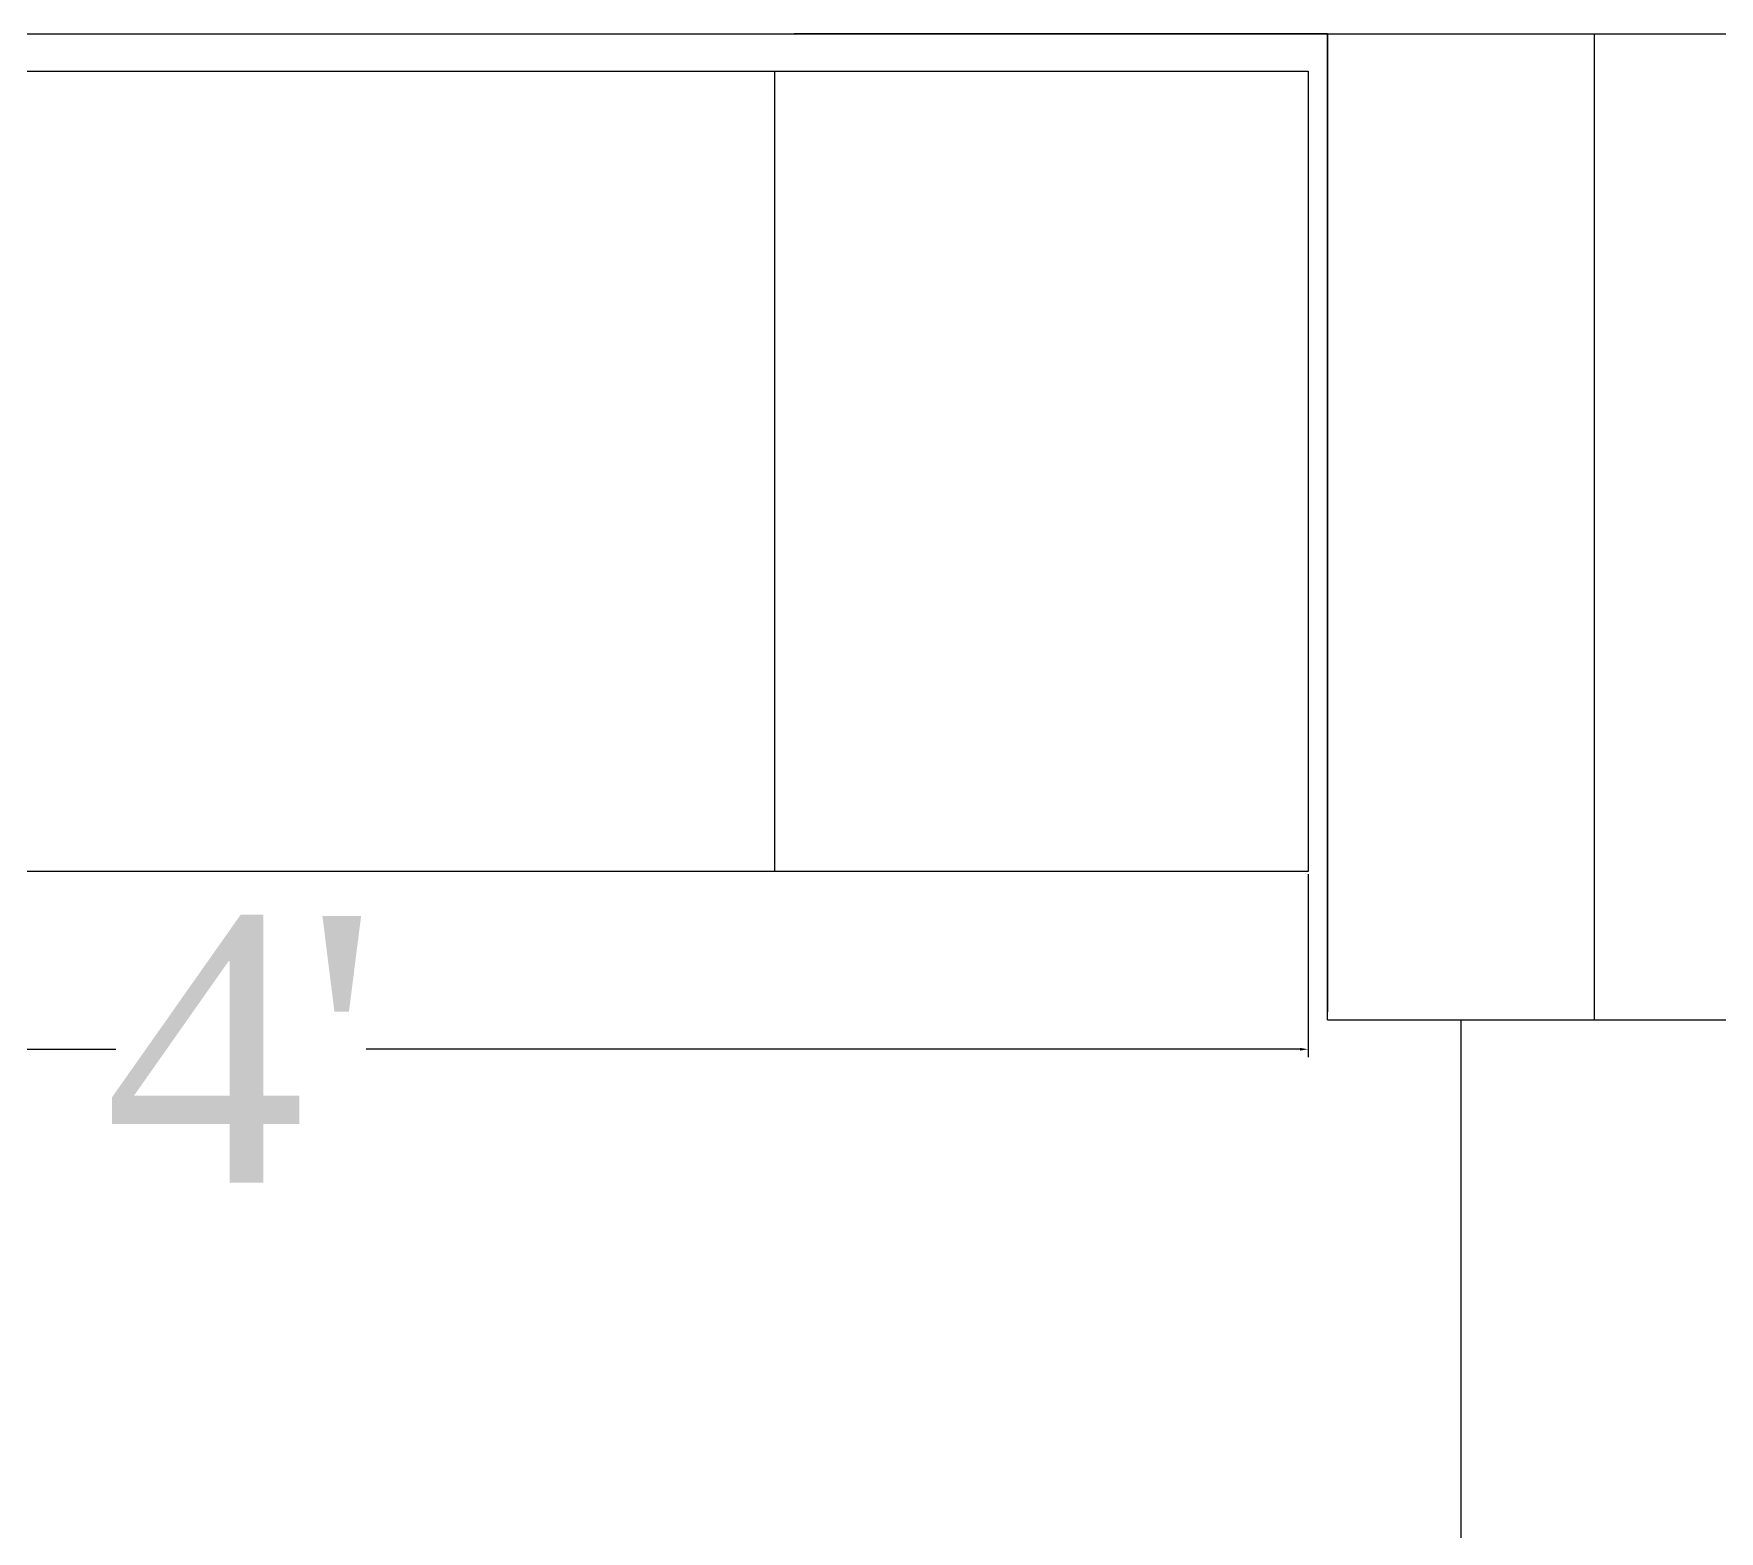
# Model space of a CAD drawing. Header units: inches. Extents: x -97 to 379, y 139 to 535.
# Drawn here: x 179.62 to 217.53, y 454.3 to 487.99 of the extents above; entities that cross this region are included whole.
import ezdxf

# ---------------------------------------------------------------- set-up
doc = ezdxf.new("R2010")
doc.units = ezdxf.units.IN
doc.header["$MEASUREMENT"] = 0
for name, color, linetype in [('Dimension', 14, 'Continuous'), ('furniture', 80, 'Continuous'), ('Walls', 30, 'Continuous')]:
    doc.layers.add(name, color=color, linetype=linetype)
doc.styles.add('Annotative', font='Times New Roman.ttf', dxfattribs={"height": 6})
doc.dimstyles.new('textstyle1', dxfattribs={"dimtxt": 0.18, "dimasz": 0.18, "dimexe": 0.18, "dimexo": 0.0625, "dimgap": 0.09, "dimtad": 0, "dimtih": 1, "dimtoh": 1, "dimdec": 4, "dimzin": 0, "dimdsep": 46, "dimlunit": 4, "dimtxsty": 'Annotative', "dimcen": 0.09, "dimadec": 0, "dimazin": 0, "dimtfac": 1, "dimtdec": 4, "dimtofl": 0, "dimtmove": 0, "dimatfit": 3, "dimfxl": 1, "dimtolj": 1, "dimtzin": 0, "dimarcsym": 0})

# ---------------------------------------------------------------- blocks, each defined once
blk = doc.blocks.new('*D21')
at = {"layer": 'Defpoints', "color": 0, "transparency": 16777216}
for p in [(160.283, 469.144), (208.283, 469.144), (208.283, 465.144)]:
    blk.add_point(p, dxfattribs=at)
at = {"layer": 'Dimension', "color": 0, "lineweight": -2, "transparency": 16777216}
for p, q in [((160.283, 469.082), (160.283, 464.964)), ((208.283, 469.082), (208.283, 464.964)), ((160.463, 465.144), (181.468, 465.144)), ((208.103, 465.144), (187.099, 465.144))]:
    blk.add_line(p, q, dxfattribs=at)
at = {"layer": 'Dimension', "color": 0, "transparency": 16777216}
for points in [[(160.463, 465.174), (160.463, 465.114), (160.283, 465.144)], [(208.103, 465.174), (208.103, 465.114), (208.283, 465.144)]]:
    blk.add_solid(points, dxfattribs=at)
at = {"layer": 'Dimension', "color": 0, "transparency": 16777216, "insert": (184.283, 465.144), "char_height": 6, "attachment_point": 5, "style": 'Annotative'}
blk.add_mtext("\\A1;4'", dxfattribs=at)
blk = doc.blocks.new('*D22')
at = {"layer": 'Defpoints', "color": 0, "transparency": 16777216}
for p in [(211.722, 465.809), (211.722, 417.809), (220.501, 417.809)]:
    blk.add_point(p, dxfattribs=at)
at = {"layer": 'Dimension', "color": 0, "lineweight": -2, "transparency": 16777216}
for p, q in [((211.784, 465.809), (220.681, 465.809)), ((220.501, 465.629), (220.501, 444.899)), ((220.501, 417.989), (220.501, 438.719)), ((211.784, 417.809), (220.681, 417.809))]:
    blk.add_line(p, q, dxfattribs=at)
at = {"layer": 'Dimension', "color": 0, "transparency": 16777216}
for points in [[(220.471, 465.629), (220.531, 465.629), (220.501, 465.809)], [(220.471, 417.989), (220.531, 417.989), (220.501, 417.809)]]:
    blk.add_solid(points, dxfattribs=at)
at = {"layer": 'Dimension', "color": 0, "transparency": 16777216, "insert": (220.501, 441.809), "char_height": 6, "attachment_point": 5, "style": 'Annotative'}
blk.add_mtext("\\A1;4'", dxfattribs=at)

msp = doc.modelspace()

# ---------------------------------------------------------------- linework, layer by layer
at = {"layer": 'furniture', "color": 80}
for p, q in [((160.28332, 487.14438), (208.28332, 487.14438)), ((208.28332, 487.14438), (208.28332, 469.14438))]:
    msp.add_line(p, q, dxfattribs=at)
at = {"layer": 'furniture'}
for p, q in [((196.28332, 487.14438), (196.28332, 469.14438)), ((208.28332, 469.14438), (160.28332, 469.14438))]:
    msp.add_line(p, q, dxfattribs=at)
at = {"layer": 'Walls'}
for p, q in [((83.19422, 487.98861), (334.72178, 487.98861)), ((208.72178, 487.98861), (196.72178, 487.98861)), ((208.72178, 487.98861), (208.72178, 469.98861)), ((208.72178, 487.98861), (208.72178, 465.98861)), ((208.72178, 487.98861), (208.72178, 465.98861)), ((208.72178, 465.80861), (208.72178, 487.98861)), ((214.72178, 465.80861), (214.72178, 487.98861)), ((208.72178, 465.80861), (214.72178, 465.80861)), ((208.72178, 465.80861), (211.72178, 465.80861)), ((211.72178, 465.80861), (211.72178, 417.80861))]:
    msp.add_line(p, q, dxfattribs=at)

# ---------------------------------------------------------------- dimensions: what is measured, and where the dimension line sits
at = {"layer": 'Dimension'}
dim = msp.add_linear_dim(base=(208.28332, 465.14438), p1=(160.28332, 469.14438), p2=(208.28332, 469.14438), dimstyle='textstyle1', dxfattribs=at)
dim.commit()
dim.dimension.update_dxf_attribs({"geometry": '*D21', "text_midpoint": (184.28332, 465.14438)})
dim = msp.add_linear_dim(base=(220.50127, 417.80861), p1=(211.72178, 465.80861), p2=(211.72178, 417.80861), angle=90, dimstyle='textstyle1', dxfattribs=at)
dim.commit()
dim.dimension.update_dxf_attribs({"geometry": '*D22', "text_midpoint": (220.50127, 441.80861)})

doc.saveas('drawing.dxf')
